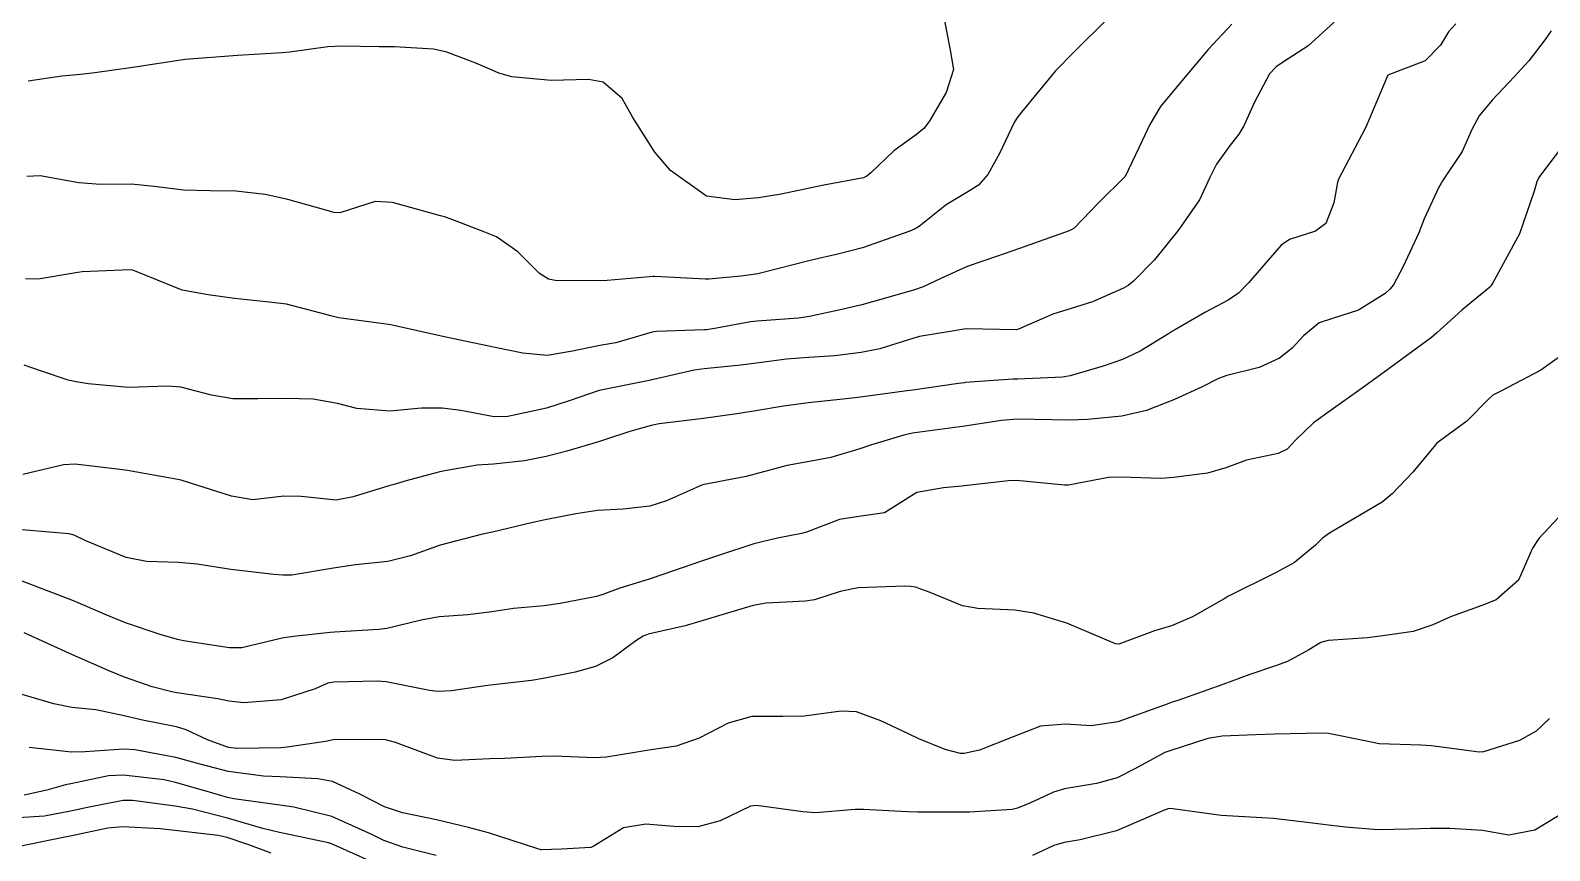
# Model space of a CAD drawing. Header units: metres. Extents: x 318500 to 325275, y 7408834 to 7428799.
# Drawn here: x 323484.5 to 323542.6, y 7420074 to 7420105.4 of the extents above; entities that cross this region are included whole.
import ezdxf

# ---------------------------------------------------------------- set-up
doc = ezdxf.new("R2010")
doc.units = ezdxf.units.M
doc.header["$MEASUREMENT"] = 0
for name, color, linetype in [('Curvas de Nivel 1m', 11, 'Continuous'), ('Curvas de Nivel 5m', 15, 'Continuous'), ('Vias Primárias', 230, 'Continuous')]:
    doc.layers.add(name, color=color, linetype=linetype)

msp = doc.modelspace()

# ---------------------------------------------------------------- linework, layer by layer
at = {"layer": 'Curvas de Nivel 1m', "flags": 128}
for points, elevation in [([(323519.403, 7420105.915), (323519.656, 7420104.656), (323519.775, 7420103.909), (323519.501, 7420103.033), (323518.847, 7420101.923), (323518.642, 7420101.65), (323518.362, 7420101.422), (323517.497, 7420100.799), (323516.621, 7420099.956), (323516.467, 7420099.83), (323516.337, 7420099.774), (323514.823, 7420099.484), (323514.331, 7420099.391), (323513.185, 7420099.14), (323512.325, 7420099.006), (323511.421, 7420098.926), (323510.325, 7420099.066), (323508.95, 7420100.054), (323508.35, 7420100.755), (323507.508, 7420102.073), (323507.102, 7420102.804), (323506.383, 7420103.434), (323505.82, 7420103.534), (323504.384, 7420103.496), (323502.892, 7420103.628), (323502.386, 7420103.775), (323502.128, 7420103.884), (323501.509, 7420104.153), (323500.396, 7420104.573), (323499.886, 7420104.687), (323498.399, 7420104.784), (323497.813, 7420104.784), (323496.399, 7420104.808), (323495.845, 7420104.781), (323494.395, 7420104.57), (323494.104, 7420104.543), (323492.393, 7420104.443), (323490.39, 7420104.3), (323488.387, 7420103.994), (323486.941, 7420103.788), (323486.384, 7420103.724), (323485.675, 7420103.652), (323484.381, 7420103.467)], 774), ([(323542.635, 7420105.388), (323542.412, 7420105.056), (323541.779, 7420104.24), (323541.22, 7420103.628), (323540.381, 7420102.738), (323539.883, 7420102.137), (323539.611, 7420101.648), (323539.232, 7420100.776), (323538.485, 7420099.659), (323538.426, 7420099.572), (323538.336, 7420099.413), (323537.784, 7420098.202), (323537.575, 7420097.671), (323536.969, 7420096.352), (323536.602, 7420095.685), (323536.465, 7420095.51), (323536.285, 7420095.351), (323535.267, 7420094.713), (323534.27, 7420094.386), (323533.768, 7420094.224), (323533.163, 7420093.731), (323532.726, 7420093.262), (323532.247, 7420092.877), (323531.475, 7420092.518), (323530.237, 7420092.211), (323529.916, 7420092.093), (323529.289, 7420091.784), (323528.225, 7420091.294), (323527.158, 7420090.873), (323526.218, 7420090.657), (323524.906, 7420090.529), (323524.217, 7420090.503), (323522.882, 7420090.536), (323522.217, 7420090.543), (323521.616, 7420090.486), (323520.214, 7420090.27), (323518.305, 7420090.023), (323518.211, 7420090.011), (323517.882, 7420089.933), (323516.602, 7420089.548), (323516.202, 7420089.406), (323515.085, 7420089.078), (323514.194, 7420088.915), (323513.413, 7420088.771), (323512.186, 7420088.434), (323511.849, 7420088.35), (323510.18, 7420088.03), (323508.797, 7420087.424), (323508.167, 7420087.214), (323507.142, 7420087.098), (323506.164, 7420087.053), (323505.337, 7420086.924), (323504.159, 7420086.69), (323503.683, 7420086.591), (323502.151, 7420086.228), (323502.08, 7420086.212), (323501.763, 7420086.146), (323500.146, 7420085.729), (323499.004, 7420085.319), (323498.139, 7420085.097), (323496.907, 7420084.978), (323496.136, 7420084.86), (323494.472, 7420084.584), (323494.133, 7420084.575), (323493.777, 7420084.61), (323492.135, 7420084.793), (323490.847, 7420085), (323490.138, 7420085.065), (323488.917, 7420085.097), (323488.139, 7420085.248), (323486.594, 7420085.897), (323486.148, 7420086.11), (323485.954, 7420086.159), (323484.149, 7420086.309)], 769), ([(323534.342, 7420105.721), (323533.328, 7420104.809), (323532.397, 7420104.2), (323532.122, 7420104.017), (323531.864, 7420103.748), (323531.285, 7420102.662), (323530.885, 7420101.762), (323530.691, 7420101.439), (323530.359, 7420101.017), (323529.833, 7420100.293), (323529.577, 7420099.781), (323529.191, 7420098.923), (323528.4, 7420097.799), (323528.309, 7420097.686), (323527.471, 7420096.636), (323526.661, 7420095.816), (323526.456, 7420095.65), (323526.286, 7420095.549), (323525.09, 7420095.026), (323524.274, 7420094.776), (323523.574, 7420094.557), (323522.261, 7420093.979), (323522.179, 7420093.964), (323520.261, 7420094), (323520.173, 7420093.99), (323519.723, 7420093.908), (323518.483, 7420093.7), (323518.256, 7420093.641), (323516.961, 7420093.237), (323516.247, 7420093.094), (323515.246, 7420092.969), (323514.244, 7420092.902), (323513.396, 7420092.84), (323512.24, 7420092.689), (323511.647, 7420092.607), (323510.236, 7420092.463), (323509.86, 7420092.411), (323508.302, 7420092.059), (323508.23, 7420092.044), (323508.206, 7420092.037), (323506.226, 7420091.644), (323505.08, 7420091.242), (323504.218, 7420090.957), (323502.727, 7420090.644), (323502.215, 7420090.633), (323500.931, 7420090.874), (323500.218, 7420090.969), (323499.433, 7420090.963), (323498.217, 7420090.852), (323496.959, 7420090.951), (323496.219, 7420091.138), (323495.288, 7420091.302), (323494.221, 7420091.336), (323493.167, 7420091.314), (323492.22, 7420091.317), (323491.405, 7420091.466), (323490.225, 7420091.765), (323489.716, 7420091.799), (323488.224, 7420091.757), (323486.682, 7420091.889), (323486.226, 7420091.964), (323485.911, 7420092.039), (323484.932, 7420092.369), (323484.233, 7420092.606)], 771), ([(323530.418, 7420105.64), (323529.513, 7420104.673), (323528.774, 7420103.794), (323528.385, 7420103.323), (323527.692, 7420102.492), (323527.287, 7420101.811), (323526.993, 7420101.181), (323526.34, 7420099.82), (323525.331, 7420098.828), (323524.398, 7420097.849), (323524.309, 7420097.789), (323524.205, 7420097.748), (323522.302, 7420097.066), (323521.422, 7420096.766), (323520.295, 7420096.377), (323519.291, 7420095.915), (323518.614, 7420095.597), (323518.283, 7420095.494), (323517.082, 7420095.144), (323516.274, 7420094.914), (323515.507, 7420094.732), (323514.267, 7420094.468), (323513.85, 7420094.403), (323512.264, 7420094.289), (323512.016, 7420094.26), (323510.711, 7420094.025), (323510.327, 7420093.961), (323510.259, 7420093.956), (323508.416, 7420093.899), (323508.257, 7420093.87), (323506.868, 7420093.463), (323506.249, 7420093.354), (323505.2, 7420093.146), (323504.243, 7420092.978), (323503.303, 7420093.065), (323502.247, 7420093.288), (323500.842, 7420093.57), (323500.253, 7420093.703), (323498.306, 7420094.142), (323498.259, 7420094.152), (323497.886, 7420094.196), (323496.263, 7420094.422), (323496.008, 7420094.48), (323494.27, 7420094.942), (323493.494, 7420095.035), (323492.273, 7420095.161), (323491.265, 7420095.295), (323490.278, 7420095.469), (323488.384, 7420096.234), (323488.289, 7420096.255), (323486.458, 7420096.177), (323486.287, 7420096.152), (323484.764, 7420095.892), (323484.283, 7420095.909)], 772), ([(323525.659, 7420105.831), (323524.401, 7420104.596), (323523.685, 7420103.861), (323522.374, 7420102.278), (323522.198, 7420102.055), (323522.098, 7420101.883), (323521.541, 7420100.699), (323521.089, 7420099.893), (323520.735, 7420099.495), (323520.33, 7420099.237), (323519.502, 7420098.732), (323518.478, 7420097.927), (323518.309, 7420097.818), (323518.102, 7420097.727), (323516.301, 7420097.089), (323515.407, 7420096.861), (323514.296, 7420096.612), (323512.402, 7420096.119), (323512.291, 7420096.097), (323511.659, 7420096.016), (323510.424, 7420095.892), (323510.288, 7420095.891), (323508.351, 7420095.997), (323508.289, 7420095.996), (323506.532, 7420095.841), (323506.286, 7420095.827), (323504.544, 7420095.85), (323504.287, 7420095.893), (323503.939, 7420096.115), (323503.115, 7420096.945), (323502.304, 7420097.508), (323501.85, 7420097.692), (323500.63, 7420098.165), (323500.312, 7420098.274), (323500.162, 7420098.322), (323498.32, 7420098.832), (323497.657, 7420098.863), (323496.313, 7420098.435), (323496.096, 7420098.441), (323494.32, 7420098.947), (323493.455, 7420099.127), (323492.325, 7420099.254), (323491.334, 7420099.276), (323490.325, 7420099.301), (323489.202, 7420099.442), (323488.328, 7420099.522), (323487.159, 7420099.51), (323486.328, 7420099.582), (323484.852, 7420099.852), (323484.332, 7420099.815)], 773), ([(323543.031, 7420100.928), (323542.346, 7420100.031), (323542.169, 7420099.786), (323542.088, 7420099.614), (323541.983, 7420099.263), (323541.431, 7420097.623), (323540.406, 7420095.752), (323540.333, 7420095.639), (323540.313, 7420095.617), (323540.289, 7420095.594), (323539.217, 7420094.709), (323538.263, 7420093.846), (323538.168, 7420093.755), (323538.062, 7420093.663), (323536.247, 7420092.345), (323535.375, 7420091.703), (323534.222, 7420090.888), (323533.544, 7420090.399), (323532.857, 7420089.734), (323532.545, 7420089.397), (323532.202, 7420089.231), (323530.984, 7420088.972), (323530.194, 7420088.676), (323529.499, 7420088.472), (323528.188, 7420088.308), (323527.714, 7420088.278), (323526.188, 7420088.329), (323525.706, 7420088.308), (323524.183, 7420088.023), (323524.02, 7420088.015), (323522.185, 7420088.202), (323521.881, 7420088.187), (323520.181, 7420087.991), (323520.099, 7420087.983), (323519.393, 7420087.912), (323518.371, 7420087.733), (323518.175, 7420087.616), (323517.143, 7420086.962), (323516.163, 7420086.815), (323515.417, 7420086.705), (323514.154, 7420086.223), (323513.968, 7420086.167), (323513.049, 7420085.997), (323512.148, 7420085.782), (323510.826, 7420085.34), (323510.141, 7420085.108), (323508.698, 7420084.614), (323508.134, 7420084.426), (323507.015, 7420084.077), (323506.369, 7420083.843), (323506.125, 7420083.762), (323504.734, 7420083.49), (323504.12, 7420083.41), (323502.946, 7420083.299), (323502.115, 7420083.173), (323501.208, 7420083.059), (323500.112, 7420082.986), (323499.424, 7420082.863), (323498.105, 7420082.54), (323497.802, 7420082.497), (323496.103, 7420082.395), (323495.943, 7420082.381), (323494.65, 7420082.242), (323494.164, 7420082.184), (323494.099, 7420082.175), (323492.553, 7420081.806), (323492.093, 7420081.801), (323490.326, 7420082.067), (323490.097, 7420082.117), (323489.441, 7420082.31), (323488.106, 7420082.762), (323487.394, 7420083.054), (323486.119, 7420083.595), (323484.161, 7420084.348)], 768), ([(323543.885, 7420093.586), (323542.248, 7420092.419), (323540.742, 7420091.632), (323540.411, 7420091.464), (323540.235, 7420091.311), (323539.408, 7420090.463), (323538.317, 7420089.659), (323538.256, 7420089.613), (323538.208, 7420089.557), (323537.343, 7420088.522), (323536.559, 7420087.684), (323536.177, 7420087.373), (323535.368, 7420086.898), (323534.165, 7420086.183), (323533.898, 7420085.987), (323533.619, 7420085.725), (323532.817, 7420085.066), (323532.144, 7420084.695), (323530.274, 7420083.768), (323530.189, 7420083.709), (323530.128, 7420083.669), (323528.925, 7420082.981), (323528.113, 7420082.635), (323527.469, 7420082.447), (323526.102, 7420081.936), (323525.972, 7420081.952), (323524.113, 7420082.745), (323522.857, 7420083.125), (323522.121, 7420083.24), (323520.703, 7420083.31), (323520.123, 7420083.406), (323518.884, 7420083.919), (323518.328, 7420084.123), (323518.132, 7420084.145), (323517.911, 7420084.153), (323516.131, 7420084.09), (323515.443, 7420083.96), (323514.468, 7420083.631), (323514.124, 7420083.58), (323512.618, 7420083.507), (323512.121, 7420083.413), (323511.043, 7420083.094), (323510.112, 7420082.815), (323509.512, 7420082.635), (323508.104, 7420082.318), (323507.913, 7420082.252), (323507.63, 7420082.067), (323506.75, 7420081.421), (323506.085, 7420081.081), (323505.308, 7420080.871), (323504.078, 7420080.623), (323503.643, 7420080.55), (323502.074, 7420080.375), (323501.863, 7420080.353), (323500.574, 7420080.162), (323500.07, 7420080.128), (323499.738, 7420080.173), (323498.075, 7420080.498), (323497.748, 7420080.522), (323496.074, 7420080.492), (323495.849, 7420080.447), (323495.369, 7420080.231), (323494.066, 7420079.816), (323492.638, 7420079.691), (323492.065, 7420079.757), (323491.637, 7420079.847), (323490.068, 7420080.083), (323489.884, 7420080.118), (323489.126, 7420080.314), (323488.075, 7420080.672), (323487.512, 7420080.902), (323486.088, 7420081.538), (323484.236, 7420082.378)], 767), ([(323543.669, 7420087.588), (323542.164, 7420085.986), (323541.923, 7420085.614), (323541.382, 7420084.381), (323540.531, 7420083.634), (323540.246, 7420083.52), (323540.128, 7420083.474), (323538.793, 7420082.98), (323538.115, 7420082.68), (323537.359, 7420082.423), (323536.108, 7420082.24), (323535.617, 7420082.188), (323534.105, 7420082.076), (323533.825, 7420082.002), (323533.369, 7420081.727), (323532.551, 7420081.28), (323532.094, 7420081.106), (323531.112, 7420080.777), (323530.086, 7420080.399), (323528.357, 7420079.787), (323528.148, 7420079.721), (323528.079, 7420079.696), (323527.916, 7420079.631), (323526.061, 7420078.97), (323525.046, 7420078.821), (323524.06, 7420078.886), (323523.111, 7420078.808), (323522.055, 7420078.393), (323520.773, 7420077.889), (323520.19, 7420077.756), (323520.048, 7420077.759), (323519.464, 7420077.909), (323518.454, 7420078.324), (323518.056, 7420078.516), (323516.993, 7420079.008), (323516.064, 7420079.355), (323515.487, 7420079.382), (323514.062, 7420079.193), (323513.246, 7420079.176), (323512.062, 7420079.18), (323511.157, 7420078.921), (323510.053, 7420078.343), (323509.168, 7420078.043), (323508.209, 7420077.896), (323508.047, 7420077.872), (323506.51, 7420077.616), (323506.043, 7420077.596), (323504.492, 7420077.657), (323504.043, 7420077.64), (323502.606, 7420077.568), (323502.041, 7420077.562), (323500.708, 7420077.492), (323500.041, 7420077.579), (323498.435, 7420078.186), (323498.051, 7420078.277), (323496.123, 7420078.291), (323496.051, 7420078.281), (323495.76, 7420078.224), (323494.296, 7420077.997), (323494.046, 7420077.98), (323492.364, 7420077.948), (323492.046, 7420077.991), (323491.242, 7420078.282), (323490.426, 7420078.666), (323490.055, 7420078.777), (323488.765, 7420079.028), (323488.059, 7420079.201), (323486.977, 7420079.424), (323486.062, 7420079.514), (323485.365, 7420079.663), (323484.067, 7420080.04)], 766), ([(323499.987, 7420073.865), (323498.718, 7420074.183), (323497.994, 7420074.43), (323497.533, 7420074.661), (323496.007, 7420075.352), (323494.545, 7420075.709), (323494.013, 7420075.784), (323492.258, 7420076.026), (323492.017, 7420076.076), (323491.319, 7420076.281), (323490.025, 7420076.654), (323489.584, 7420076.749), (323488.029, 7420076.937), (323487.457, 7420076.907), (323486.024, 7420076.6), (323485.819, 7420076.557), (323485.101, 7420076.364), (323484.231, 7420076.162)], 764), ([(323497.446, 7420073.659), (323496.187, 7420074.217), (323495.991, 7420074.302), (323495.875, 7420074.338), (323493.997, 7420074.742), (323493.358, 7420074.898), (323492.005, 7420075.288), (323490.67, 7420075.63), (323490.012, 7420075.742), (323488.374, 7420075.966), (323488.014, 7420075.959), (323486.657, 7420075.697), (323486.008, 7420075.558), (323485.011, 7420075.359), (323484.004, 7420075.305)], 763), ([(323543.273, 7420075.591), (323542.012, 7420074.824), (323541.021, 7420074.636), (323540.012, 7420074.81), (323538.768, 7420074.897), (323538.012, 7420074.886), (323537.204, 7420074.865), (323536.012, 7420074.845), (323534.77, 7420074.945), (323534.013, 7420075.038), (323533.401, 7420075.107), (323532.015, 7420075.272), (323531.569, 7420075.3), (323530.016, 7420075.386), (323528.161, 7420075.646), (323528.019, 7420075.655), (323527.809, 7420075.585), (323526.01, 7420074.808), (323524.629, 7420074.464), (323524.005, 7420074.363), (323523.619, 7420074.239), (323522.794, 7420073.862)], 764), ([(323493.683, 7420073.949), (323492.821, 7420074.262), (323491.994, 7420074.542), (323491.651, 7420074.619), (323489.998, 7420074.815), (323489.432, 7420074.875), (323487.999, 7420074.958), (323487.433, 7420074.901), (323485.994, 7420074.6), (323485.787, 7420074.559), (323484.856, 7420074.367), (323483.988, 7420074.191)], 762)]:
    msp.add_lwpolyline(points, dxfattribs=dict(at, elevation=elevation))
at = {"layer": 'Curvas de Nivel 5m', "flags": 128}
for points, elevation in [([(323538.988, 7420105.654), (323538.714, 7420105.358), (323538.408, 7420104.843), (323537.818, 7420104.249), (323536.39, 7420103.69), (323535.555, 7420101.702), (323535.135, 7420100.932), (323534.509, 7420099.717), (323534.468, 7420099.588), (323534.326, 7420098.814), (323534.019, 7420098.019), (323533.63, 7420097.727), (323532.629, 7420097.414), (323532.305, 7420097.193), (323531.065, 7420095.758), (323530.685, 7420095.363), (323530.28, 7420095.097), (323529.418, 7420094.638), (323528.263, 7420093.974), (323528.155, 7420093.908), (323528.001, 7420093.803), (323526.914, 7420093.149), (323526.245, 7420092.824), (323525.502, 7420092.57), (323524.235, 7420092.2), (323523.942, 7420092.146), (323522.233, 7420092.07), (323522.049, 7420092.066), (323520.231, 7420091.942), (323520.196, 7420091.935), (323519.974, 7420091.904), (323518.227, 7420091.652), (323517.906, 7420091.613), (323516.224, 7420091.387), (323515.56, 7420091.303), (323514.222, 7420091.167), (323513.272, 7420091.046), (323512.218, 7420090.86), (323511.493, 7420090.742), (323510.215, 7420090.565), (323508.515, 7420090.358), (323508.212, 7420090.301), (323507.403, 7420090.072), (323506.512, 7420089.779), (323506.204, 7420089.68), (323504.987, 7420089.313), (323504.195, 7420089.11), (323503.371, 7420088.944), (323502.19, 7420088.819), (323501.556, 7420088.783), (323500.186, 7420088.542), (323499.891, 7420088.466), (323498.848, 7420088.183), (323498.332, 7420088.034), (323498.177, 7420087.989), (323496.814, 7420087.567), (323496.168, 7420087.441), (323494.83, 7420087.58), (323494.17, 7420087.594), (323492.977, 7420087.453), (323492.17, 7420087.594), (323490.283, 7420088.194), (323490.179, 7420088.22), (323489.748, 7420088.306), (323488.184, 7420088.578), (323487.896, 7420088.622), (323486.187, 7420088.819), (323485.744, 7420088.799), (323484.181, 7420088.432)], 770), ([(323542.58, 7420079.095), (323542.065, 7420078.62), (323541.424, 7420078.255), (323540.053, 7420077.818), (323539.889, 7420077.805), (323538.056, 7420078.049), (323537.649, 7420078.073), (323536.057, 7420078.123), (323535.513, 7420078.243), (323534.062, 7420078.539), (323533.27, 7420078.52), (323532.061, 7420078.5), (323531.335, 7420078.477), (323530.06, 7420078.421), (323529.506, 7420078.328), (323528.051, 7420077.868), (323527.862, 7420077.793), (323526.694, 7420077.157), (323526.035, 7420076.83), (323525.248, 7420076.615), (323524.028, 7420076.413), (323523.605, 7420076.275), (323522.693, 7420075.863), (323522.221, 7420075.665), (323522.016, 7420075.617), (323520.394, 7420075.514), (323520.014, 7420075.513), (323518.417, 7420075.521), (323518.014, 7420075.53), (323516.34, 7420075.622), (323516.015, 7420075.617), (323514.495, 7420075.491), (323514.013, 7420075.526), (323512.248, 7420075.775), (323512.016, 7420075.74), (323510.848, 7420075.181), (323510.004, 7420074.953), (323509.084, 7420074.964), (323508.005, 7420075.058), (323507.156, 7420074.919), (323505.992, 7420074.206), (323505.911, 7420074.171), (323504.79, 7420074.102), (323504.019, 7420074.081), (323503.99, 7420074.081), (323503.967, 7420074.087), (323503.875, 7420074.112), (323501.999, 7420074.724), (323501.227, 7420074.927), (323500.006, 7420075.22), (323498.703, 7420075.489), (323498.013, 7420075.719), (323497.072, 7420076.204), (323496.027, 7420076.692), (323495.468, 7420076.789), (323494.029, 7420076.862), (323493.389, 7420076.897), (323492.032, 7420077.074), (323490.964, 7420077.358), (323490.04, 7420077.611), (323488.464, 7420077.904), (323488.044, 7420077.929), (323486.564, 7420077.823), (323486.042, 7420077.814), (323484.429, 7420077.989)], 765)]:
    msp.add_lwpolyline(points, dxfattribs=dict(at, elevation=elevation))
at = {"layer": 'Vias Primárias'}
for points in [[(323415.833, 7419583.302), (323419.047, 7419572.746), (323421.03, 7419562.086), (323421.351, 7419557.374), (323421.618, 7419546.016), (323420.655, 7419534.774), (323419.854, 7419529.552), (323419.495, 7419524.986, 0.238184), (323422.135, 7419522.665), (323425.333, 7419521.775), (323439.384, 7419519.04), (323447.038, 7419517.341, 0.392019), (323449.506, 7419518.783), (323449.894, 7419520.081), (323454.112, 7419536.783), (323456.933, 7419548.508), (323462.14, 7419572.405), (323463.204, 7419579.599, 0.075507), (323463.151, 7419593.445, 0), (323461.926, 7419601.304, 0.173993), (323443.828, 7419629.608, 0.279998), (323404.325, 7419640.182, 0.277838)], [(323934.92, 7420316.776, 0), (323936.242, 7420308.849)], [(323728.019, 7420213.466), (323726.156, 7420199.325), (323724.194, 7420185.89), (323722.081, 7420172.153), (323720.069, 7420159.023, -0.082777), (323715.644, 7420145.548, 0), (323709.04, 7420132.939), (323702.659, 7420122.146), (323696.32, 7420110.065), (323690.785, 7420099.697), (323682.335, 7420084.311), (323677.607, 7420075.496), (323671.716, 7420065.637), (323666.887, 7420057.537), (323661.353, 7420050.187), (323655.11, 7420042.034), (323644.549, 7420030.718), (323637.956, 7420023.973), (323627.844, 7420014.716, 0.061224)], [(323939.281, 7420278.615, 0), (323933.27, 7420270.921)], [(323840.737, 7420005.613, 0), (323839.679, 7420000.995, -0.226003)], [(323831.088, 7420001.787, 0), (323833.844, 7420008.443, 0.220888)]]:
    msp.add_lwpolyline(points, format="xyb", dxfattribs=at)

doc.saveas('drawing.dxf')
